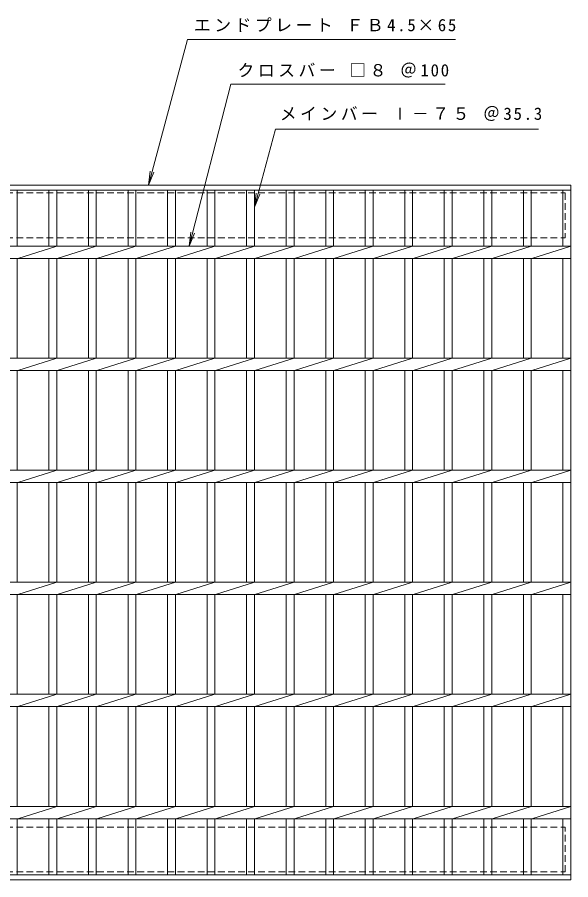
# Model space of a CAD drawing. Units: millimetres, scale not verified. Extents: x -870 to 874, y -684 to 661.
# Drawn here: x -367 to 127, y -108 to 661 of the extents above; entities that cross this region are included whole.
import ezdxf

# ---------------------------------------------------------------- set-up
doc = ezdxf.new("R2010")
doc.units = ezdxf.units.MM
doc.header["$LTSCALE"] = 5
doc.linetypes.add('DASHED1', pattern=[1.8, 1.2, -0.6])
for name, color, linetype, lineweight in [('1-1_1-1ﾚｲﾔ', 2, 'Continuous', 9), ('1-2_1-2ﾚｲﾔ', 3, 'Continuous', 9), ('1-4_1-4ﾚｲﾔ', 7, 'Continuous', 9)]:
    doc.layers.add(name, color=color, linetype=linetype, lineweight=lineweight)
doc.styles.add('ＭＳ ゴシック', font='')
doc.styles.get('ＭＳ ゴシック').set_extended_font_data('MS Gothic')

msp = doc.modelspace()

# ---------------------------------------------------------------- linework, layer by layer
at = {"layer": '1-1_1-1ﾚｲﾔ', "linetype": 'DASHED1'}
for p, q in [((122.432, 504.534), (122.432, 464.534)), ((-862.568, 464.534), (122.432, 464.534)), ((-862.568, -61.466), (122.432, -61.466)), ((122.432, -101.466), (122.432, -61.466))]:
    msp.add_line(p, q, dxfattribs=at)
for points in [[(-862.568, 464.534), (-862.568, 504.534), (122.432, 504.534)], [(-862.568, -61.466), (-862.568, -101.466), (122.432, -101.466)]]:
    msp.add_lwpolyline(points, dxfattribs=at)
at = {"layer": '1-2_1-2ﾚｲﾔ'}
for p, q in [((-867.568, 511.534), (127.432, 511.534)), ((127.432, 511.534), (127.432, -108.466)), ((-867.568, 507.034), (127.432, 507.034)), ((-366.767, 507.034), (-366.767, 457.034)), ((-338.467, 507.034), (-338.467, 457.034)), ((-331.467, 507.034), (-331.467, 457.034)), ((-303.167, 507.034), (-303.167, 457.034)), ((-296.167, 507.034), (-296.167, 457.034)), ((-267.867, 507.034), (-267.867, 457.034)), ((-260.867, 507.034), (-260.867, 457.034)), ((-232.567, 507.034), (-232.567, 457.034)), ((-225.567, 507.034), (-225.567, 457.034)), ((-197.267, 507.034), (-197.267, 457.034)), ((-190.267, 507.034), (-190.267, 457.034)), ((-161.967, 507.034), (-161.967, 457.034)), ((-154.967, 507.034), (-154.967, 457.034)), ((-126.667, 507.034), (-126.667, 457.034)), ((-119.667, 507.034), (-119.667, 457.034)), ((-91.367, 507.034), (-91.367, 457.034)), ((-84.367, 507.034), (-84.367, 457.034)), ((-56.067, 507.034), (-56.067, 457.034)), ((-49.067, 507.034), (-49.067, 457.034)), ((-20.766, 507.034), (-20.766, 457.034)), ((-13.767, 507.034), (-13.767, 457.034)), ((14.534, 507.034), (14.534, 457.034)), ((21.533, 507.034), (21.533, 457.034)), ((49.834, 507.034), (49.834, 457.034)), ((56.834, 507.034), (56.834, 457.034)), ((85.134, 507.034), (85.134, 457.034)), ((92.134, 507.034), (92.134, 457.034)), ((120.431, 507.034), (120.431, 457.034)), ((-867.568, 457.034), (127.432, 457.034)), ((-366.367, 446.034), (-331.468, 457.034)), ((-331.067, 446.034), (-296.168, 457.034)), ((-295.767, 446.034), (-260.867, 457.034)), ((-260.467, 446.034), (-225.567, 457.034)), ((-225.167, 446.034), (-190.267, 457.034)), ((-189.867, 446.034), (-154.967, 457.034)), ((-154.567, 446.034), (-119.667, 457.034)), ((-119.267, 446.034), (-84.367, 457.034)), ((-83.967, 446.034), (-49.067, 457.034)), ((-48.667, 446.034), (-13.767, 457.034)), ((-13.367, 446.034), (21.533, 457.034)), ((21.934, 446.034), (56.833, 457.034)), ((57.234, 446.034), (92.133, 457.034)), ((92.534, 446.034), (127.433, 457.034)), ((-867.568, 446.034), (127.432, 446.034)), ((-366.767, 446.034), (-366.767, 357.033)), ((-338.467, 446.034), (-338.467, 357.033)), ((-331.467, 446.034), (-331.467, 357.033)), ((-303.167, 446.034), (-303.167, 357.033)), ((-296.167, 446.034), (-296.167, 357.033)), ((-267.867, 446.034), (-267.867, 357.033)), ((-260.867, 446.034), (-260.867, 357.033)), ((-232.567, 446.034), (-232.567, 357.033)), ((-225.567, 446.034), (-225.567, 357.033)), ((-197.267, 446.034), (-197.267, 357.033)), ((-190.267, 446.034), (-190.267, 357.033)), ((-161.967, 446.034), (-161.967, 357.033)), ((-154.967, 446.034), (-154.967, 357.033)), ((-126.667, 446.034), (-126.667, 357.033)), ((-119.667, 446.034), (-119.667, 357.033)), ((-91.367, 446.034), (-91.367, 357.033)), ((-84.367, 446.034), (-84.367, 357.033)), ((-56.067, 446.034), (-56.067, 357.033)), ((-49.067, 446.034), (-49.067, 357.033)), ((-20.766, 446.034), (-20.766, 357.033)), ((-13.767, 446.034), (-13.767, 357.033)), ((14.534, 446.034), (14.534, 357.033)), ((21.533, 446.034), (21.533, 357.033)), ((49.834, 446.034), (49.834, 357.033)), ((56.834, 446.034), (56.834, 357.033)), ((85.134, 446.034), (85.134, 357.033)), ((92.134, 446.034), (92.134, 357.033)), ((120.431, 446.034), (120.431, 357.033)), ((-867.568, 357.033), (127.432, 357.033)), ((-366.367, 346.034), (-331.468, 357.033)), ((-331.067, 346.034), (-296.168, 357.033)), ((-295.767, 346.034), (-260.867, 357.033)), ((-260.467, 346.034), (-225.567, 357.033)), ((-225.167, 346.034), (-190.267, 357.033)), ((-189.867, 346.034), (-154.967, 357.033)), ((-154.567, 346.034), (-119.667, 357.033)), ((-119.267, 346.034), (-84.367, 357.033)), ((-83.967, 346.034), (-49.067, 357.033)), ((-48.667, 346.034), (-13.767, 357.033)), ((-13.367, 346.034), (21.533, 357.033)), ((21.934, 346.034), (56.833, 357.033)), ((57.234, 346.034), (92.133, 357.033)), ((92.534, 346.034), (127.433, 357.033)), ((-867.568, 346.033), (127.432, 346.033)), ((-366.767, 346.033), (-366.767, 257.033)), ((-338.467, 346.033), (-338.467, 257.033)), ((-331.467, 346.033), (-331.467, 257.033)), ((-303.167, 346.033), (-303.167, 257.033)), ((-296.167, 346.033), (-296.167, 257.033)), ((-267.867, 346.033), (-267.867, 257.033)), ((-260.867, 346.033), (-260.867, 257.033)), ((-232.567, 346.033), (-232.567, 257.033)), ((-225.567, 346.033), (-225.567, 257.033)), ((-197.267, 346.033), (-197.267, 257.033)), ((-190.267, 346.033), (-190.267, 257.033)), ((-161.967, 346.033), (-161.967, 257.033)), ((-154.967, 346.033), (-154.967, 257.033)), ((-126.667, 346.033), (-126.667, 257.033)), ((-119.667, 346.033), (-119.667, 257.033)), ((-91.367, 346.033), (-91.367, 257.033)), ((-84.367, 346.033), (-84.367, 257.033)), ((-56.067, 346.033), (-56.067, 257.033)), ((-49.067, 346.033), (-49.067, 257.033)), ((-20.766, 346.033), (-20.766, 257.033)), ((-13.767, 346.033), (-13.767, 257.033)), ((14.534, 346.033), (14.534, 257.033)), ((21.533, 346.033), (21.533, 257.033)), ((49.834, 346.033), (49.834, 257.033)), ((56.834, 346.033), (56.834, 257.033)), ((85.134, 346.033), (85.134, 257.033)), ((92.134, 346.033), (92.134, 257.033)), ((120.431, 346.033), (120.431, 257.033)), ((-867.568, 257.033), (127.432, 257.033)), ((-366.367, 246.034), (-331.468, 257.034)), ((-331.067, 246.034), (-296.168, 257.034)), ((-295.767, 246.034), (-260.867, 257.034)), ((-260.467, 246.034), (-225.567, 257.034)), ((-225.167, 246.034), (-190.267, 257.034)), ((-189.867, 246.034), (-154.967, 257.034)), ((-154.567, 246.034), (-119.667, 257.034)), ((-119.267, 246.034), (-84.367, 257.034)), ((-83.967, 246.034), (-49.067, 257.034)), ((-48.667, 246.034), (-13.767, 257.034)), ((-13.367, 246.034), (21.533, 257.034)), ((21.934, 246.034), (56.833, 257.034)), ((57.234, 246.034), (92.133, 257.034)), ((92.534, 246.034), (127.433, 257.034)), ((-867.568, 246.034), (127.432, 246.034)), ((-366.767, 246.034), (-366.767, 157.033)), ((-338.467, 246.034), (-338.467, 157.033)), ((-331.467, 246.034), (-331.467, 157.033)), ((-303.167, 246.034), (-303.167, 157.033)), ((-296.167, 246.034), (-296.167, 157.033)), ((-267.867, 246.034), (-267.867, 157.033)), ((-260.867, 246.034), (-260.867, 157.033)), ((-232.567, 246.034), (-232.567, 157.033)), ((-225.567, 246.034), (-225.567, 157.033)), ((-197.267, 246.034), (-197.267, 157.033)), ((-190.267, 246.034), (-190.267, 157.033)), ((-161.967, 246.034), (-161.967, 157.033)), ((-154.967, 246.034), (-154.967, 157.033)), ((-126.667, 246.034), (-126.667, 157.033)), ((-119.667, 246.034), (-119.667, 157.033)), ((-91.367, 246.034), (-91.367, 157.033)), ((-84.367, 246.034), (-84.367, 157.033)), ((-56.067, 246.034), (-56.067, 157.033)), ((-49.067, 246.034), (-49.067, 157.033)), ((-20.766, 246.034), (-20.766, 157.033)), ((-13.767, 246.034), (-13.767, 157.033)), ((14.534, 246.034), (14.534, 157.033)), ((21.533, 246.034), (21.533, 157.033)), ((49.834, 246.034), (49.834, 157.033)), ((56.834, 246.034), (56.834, 157.033)), ((85.134, 246.034), (85.134, 157.033)), ((92.134, 246.034), (92.134, 157.033)), ((120.431, 246.034), (120.431, 157.033)), ((-867.568, 157.033), (127.432, 157.033)), ((-366.367, 146.034), (-331.468, 157.034)), ((-331.067, 146.034), (-296.168, 157.034)), ((-295.767, 146.034), (-260.867, 157.034)), ((-260.467, 146.034), (-225.567, 157.034)), ((-225.167, 146.034), (-190.267, 157.034)), ((-189.867, 146.034), (-154.967, 157.034)), ((-154.567, 146.034), (-119.667, 157.034)), ((-119.267, 146.034), (-84.367, 157.034)), ((-83.967, 146.034), (-49.067, 157.034)), ((-48.667, 146.034), (-13.767, 157.034)), ((-13.367, 146.034), (21.533, 157.034)), ((21.934, 146.034), (56.833, 157.034)), ((57.234, 146.034), (92.133, 157.034)), ((92.534, 146.034), (127.433, 157.034)), ((-867.568, 146.034), (127.432, 146.034)), ((-366.767, 146.034), (-366.767, 57.033)), ((-338.467, 146.034), (-338.467, 57.033)), ((-331.467, 146.034), (-331.467, 57.033)), ((-303.167, 146.034), (-303.167, 57.033)), ((-296.167, 146.034), (-296.167, 57.033)), ((-267.867, 146.034), (-267.867, 57.033)), ((-260.867, 146.034), (-260.867, 57.033)), ((-232.567, 146.034), (-232.567, 57.033)), ((-225.567, 146.034), (-225.567, 57.033)), ((-197.267, 146.034), (-197.267, 57.033)), ((-190.267, 146.034), (-190.267, 57.033)), ((-161.967, 146.034), (-161.967, 57.033)), ((-154.967, 146.034), (-154.967, 57.033)), ((-126.667, 146.034), (-126.667, 57.033)), ((-119.667, 146.034), (-119.667, 57.033)), ((-91.367, 146.034), (-91.367, 57.033)), ((-84.367, 146.034), (-84.367, 57.033)), ((-56.067, 146.034), (-56.067, 57.033)), ((-49.067, 146.034), (-49.067, 57.033)), ((-20.766, 146.034), (-20.766, 57.033)), ((-13.767, 146.034), (-13.767, 57.033)), ((14.534, 146.034), (14.534, 57.033)), ((21.533, 146.034), (21.533, 57.033)), ((49.834, 146.034), (49.834, 57.033)), ((56.834, 146.034), (56.834, 57.033)), ((85.134, 146.034), (85.134, 57.033)), ((92.134, 146.034), (92.134, 57.033)), ((120.431, 146.034), (120.431, 57.033)), ((-867.568, 57.033), (127.432, 57.033)), ((-366.367, 46.034), (-331.468, 57.034)), ((-331.067, 46.034), (-296.168, 57.034)), ((-295.767, 46.034), (-260.867, 57.034)), ((-260.467, 46.034), (-225.567, 57.034)), ((-225.167, 46.034), (-190.267, 57.034)), ((-189.867, 46.034), (-154.967, 57.034)), ((-154.567, 46.034), (-119.667, 57.034)), ((-119.267, 46.034), (-84.367, 57.034)), ((-83.967, 46.034), (-49.067, 57.034)), ((-48.667, 46.034), (-13.767, 57.034)), ((-13.367, 46.034), (21.533, 57.034)), ((21.934, 46.034), (56.833, 57.034)), ((57.234, 46.034), (92.133, 57.034)), ((92.534, 46.034), (127.433, 57.034)), ((-867.568, 46.034), (127.432, 46.034)), ((-366.767, 46.034), (-366.767, -42.966)), ((-338.467, 46.034), (-338.467, -42.966)), ((-331.467, 46.034), (-331.467, -42.966)), ((-303.167, 46.034), (-303.167, -42.966)), ((-296.167, 46.034), (-296.167, -42.966)), ((-267.867, 46.034), (-267.867, -42.966)), ((-260.867, 46.034), (-260.867, -42.966)), ((-232.567, 46.034), (-232.567, -42.966)), ((-225.567, 46.034), (-225.567, -42.966)), ((-197.267, 46.034), (-197.267, -42.966)), ((-190.267, 46.034), (-190.267, -42.966)), ((-161.967, 46.034), (-161.967, -42.966)), ((-154.967, 46.034), (-154.967, -42.966)), ((-126.667, 46.034), (-126.667, -42.966)), ((-119.667, 46.034), (-119.667, -42.966)), ((-91.367, 46.034), (-91.367, -42.966)), ((-84.367, 46.034), (-84.367, -42.966)), ((-56.067, 46.034), (-56.067, -42.966)), ((-49.067, 46.034), (-49.067, -42.966)), ((-20.766, 46.034), (-20.766, -42.966)), ((-13.767, 46.034), (-13.767, -42.966)), ((14.534, 46.034), (14.534, -42.966)), ((21.533, 46.034), (21.533, -42.966)), ((49.834, 46.034), (49.834, -42.966)), ((56.834, 46.034), (56.834, -42.966)), ((85.134, 46.034), (85.134, -42.966)), ((92.134, 46.034), (92.134, -42.966)), ((120.431, 46.034), (120.431, -42.966)), ((-867.568, -42.966), (127.432, -42.966)), ((-366.367, -53.966), (-331.468, -42.966)), ((-331.067, -53.966), (-296.168, -42.966)), ((-295.767, -53.966), (-260.867, -42.966)), ((-260.467, -53.966), (-225.567, -42.966)), ((-225.167, -53.966), (-190.267, -42.966)), ((-189.867, -53.966), (-154.967, -42.966)), ((-154.567, -53.966), (-119.667, -42.966)), ((-119.267, -53.966), (-84.367, -42.966)), ((-83.967, -53.966), (-49.067, -42.966)), ((-48.667, -53.966), (-13.767, -42.966)), ((-13.367, -53.966), (21.533, -42.966)), ((21.934, -53.966), (56.833, -42.966)), ((57.234, -53.966), (92.133, -42.966)), ((92.534, -53.966), (127.433, -42.966)), ((-867.568, -53.966), (127.432, -53.966)), ((-366.767, -53.966), (-366.767, -103.966)), ((-338.467, -53.966), (-338.467, -103.966)), ((-331.467, -53.966), (-331.467, -103.966)), ((-303.167, -53.966), (-303.167, -103.966)), ((-296.167, -53.966), (-296.167, -103.966)), ((-267.867, -53.966), (-267.867, -103.966)), ((-260.867, -53.966), (-260.867, -103.966)), ((-232.567, -53.966), (-232.567, -103.966)), ((-225.567, -53.966), (-225.567, -103.966)), ((-197.267, -53.966), (-197.267, -103.966)), ((-190.267, -53.966), (-190.267, -103.966)), ((-161.967, -53.966), (-161.967, -103.966)), ((-154.967, -53.966), (-154.967, -103.966)), ((-126.667, -53.966), (-126.667, -103.966)), ((-119.667, -53.966), (-119.667, -103.966)), ((-91.367, -53.966), (-91.367, -103.966)), ((-84.367, -53.966), (-84.367, -103.966)), ((-56.067, -53.966), (-56.067, -103.966)), ((-49.067, -53.966), (-49.067, -103.966)), ((-20.766, -53.966), (-20.766, -103.966)), ((-13.767, -53.966), (-13.767, -103.966)), ((14.534, -53.966), (14.534, -103.966)), ((21.533, -53.966), (21.533, -103.966)), ((49.834, -53.966), (49.834, -103.966)), ((56.834, -53.966), (56.834, -103.966)), ((85.134, -53.966), (85.134, -103.966)), ((92.134, -53.966), (92.134, -103.966)), ((120.431, -53.966), (120.431, -103.966)), ((127.432, -103.966), (-867.568, -103.966)), ((127.432, -108.466), (-867.568, -108.466))]:
    msp.add_line(p, q, dxfattribs=at)
at = {"layer": '1-4_1-4ﾚｲﾔ'}
for p, q in [((-213.386, 457.034), (-176.007, 601.534)), ((-176.007, 601.534), (15.231, 601.534)), ((-154.967, 491.882), (-136.304, 561.534)), ((-136.304, 561.534), (98.751, 561.534)), ((-249.704, 511.534), (-248.072, 523.927)), ((-249.704, 511.534), (-244.92, 523.082)), ((-154.967, 491.882), (-153.335, 504.276)), ((-154.967, 491.882), (-150.183, 503.431)), ((-213.386, 457.034), (-211.754, 469.427)), ((-213.386, 457.034), (-208.602, 468.583))]:
    msp.add_line(p, q, dxfattribs=at)
msp.add_lwpolyline([(-249.704, 511.534), (-214.87, 641.534), (24.384, 641.534)], dxfattribs=at)

# ---------------------------------------------------------------- texts
at = {"layer": '1-4_1-4ﾚｲﾔ', "char_height": 11, "attachment_point": 7, "style": 'ＭＳ ゴシック'}
for s, insert in [('\\T1.21;エンドプレート\\~ＦＢ4.5×65', (-209.015, 648.247)), ('\\T1.21;クロスバー\\~□８\\~＠100', (-170.116, 607.523)), ('\\T1.21;メインバー\\~Ⅰ－７５\\~＠35.3', (-132.36, 568.769))]:
    msp.add_mtext(s, dxfattribs=dict(at, insert=insert))

doc.saveas('drawing.dxf')
